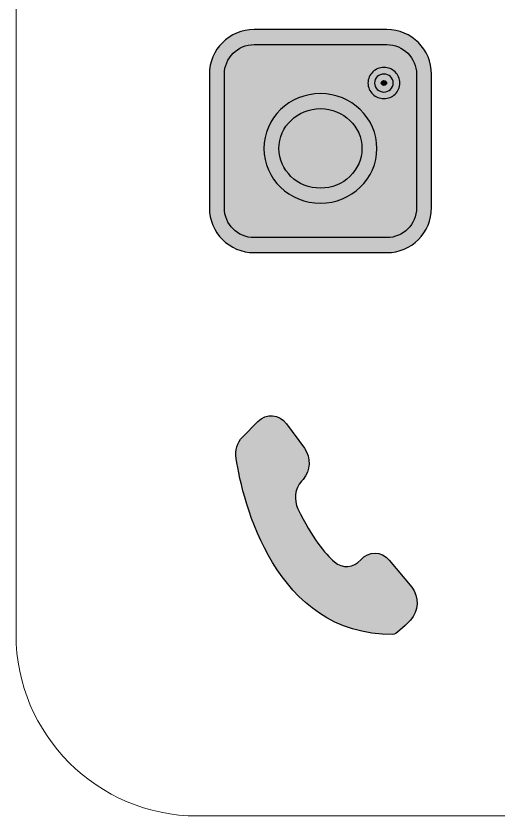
# Model space of a CAD drawing. Header units: millimetres. Extents: x -164.3 to -124.3, y -138.1 to -98.1.
# Drawn here: x -164.33 to -156.35, y -138.12 to -124.9 of the extents above; entities that cross this region are included whole.
import ezdxf

# ---------------------------------------------------------------- set-up
doc = ezdxf.new("R2010")
doc.units = ezdxf.units.MM
doc.header["$MEASUREMENT"] = 0
doc.layers.add('Layer 1', color=7, linetype='Continuous')

msp = doc.modelspace()

# ---------------------------------------------------------------- hatches: boundary and pattern name
at = {"layer": 'Layer 1', "true_color": 0x373435}
h = msp.add_hatch(color=250, dxfattribs=at)
edge = h.paths.add_edge_path()
edge.add_spline(control_points=[(-158.2034, -128.8091), (-158.2034, -128.8091), (-160.3979, -128.8091), (-160.3979, -128.8091), (-160.6018, -128.8091), (-160.7868, -128.726), (-160.9207, -128.5919), (-161.0544, -128.4582), (-161.1373, -128.2731), (-161.1373, -128.0693), (-161.1373, -128.0693), (-161.1373, -125.8596), (-161.1373, -125.8596), (-161.1373, -125.6557), (-161.0544, -125.4709), (-160.9207, -125.3372), (-160.7871, -125.2031), (-160.6021, -125.1202), (-160.3979, -125.1202), (-160.3979, -125.1202), (-158.2034, -125.1202), (-158.2034, -125.1202), (-157.9993, -125.1202), (-157.8142, -125.2031), (-157.6805, -125.3367), (-157.5468, -125.4704), (-157.4639, -125.6554), (-157.4639, -125.8596), (-157.4639, -125.8596), (-157.4639, -128.0693), (-157.4639, -128.0693), (-157.4639, -128.2732), (-157.5467, -128.458), (-157.6805, -128.5919), (-157.8143, -128.7262), (-157.9993, -128.8091), (-158.2034, -128.8091)], knot_values=[0, 0, 0, 0, 0.0833333, 0.0833333, 0.0833333, 0.1666667, 0.1666667, 0.1666667, 0.25, 0.25, 0.25, 0.3333333, 0.3333333, 0.3333333, 0.4166667, 0.4166667, 0.4166667, 0.5, 0.5, 0.5, 0.5833333, 0.5833333, 0.5833333, 0.6666667, 0.6666667, 0.6666667, 0.75, 0.75, 0.75, 0.8333333, 0.8333333, 0.8333333, 0.9166667, 0.9166667, 0.9166667, 1, 1, 1, 1], degree=3, periodic=1)
h = msp.add_hatch(color=250, dxfattribs=at)
edge = h.paths.add_edge_path()
edge.add_spline(control_points=[(-160.3979, -128.5603), (-160.3979, -128.5603), (-158.2034, -128.5603), (-158.2034, -128.5603), (-158.068, -128.5603), (-157.9452, -128.5053), (-157.8565, -128.4165), (-157.7676, -128.3279), (-157.7127, -128.2049), (-157.7127, -128.0693), (-157.7127, -128.0693), (-157.7127, -125.8596), (-157.7127, -125.8596), (-157.7127, -125.7242), (-157.7677, -125.6014), (-157.8565, -125.5126), (-157.9451, -125.424), (-158.068, -125.3689), (-158.2034, -125.3689), (-158.2034, -125.3689), (-160.3979, -125.3689), (-160.3979, -125.3689), (-160.5334, -125.3689), (-160.6562, -125.424), (-160.7448, -125.5126), (-160.8336, -125.6011), (-160.8885, -125.724), (-160.8885, -125.8596), (-160.8885, -125.8596), (-160.8885, -128.0693), (-160.8885, -128.0693), (-160.8885, -128.2051), (-160.8335, -128.3282), (-160.7448, -128.417), (-160.6565, -128.5055), (-160.5337, -128.5603), (-160.3979, -128.5603)], knot_values=[0, 0, 0, 0, 0.0833333, 0.0833333, 0.0833333, 0.1666667, 0.1666667, 0.1666667, 0.25, 0.25, 0.25, 0.3333333, 0.3333333, 0.3333333, 0.4166667, 0.4166667, 0.4166667, 0.5, 0.5, 0.5, 0.5833333, 0.5833333, 0.5833333, 0.6666667, 0.6666667, 0.6666667, 0.75, 0.75, 0.75, 0.8333333, 0.8333333, 0.8333333, 0.9166667, 0.9166667, 0.9166667, 1, 1, 1, 1], degree=3, periodic=1)
h = msp.add_hatch(color=250, dxfattribs=at)
edge = h.paths.add_edge_path()
edge.add_spline(control_points=[(-157.9875, -126.0043), (-157.9875, -126.0761), (-158.0177, -126.1412), (-158.0664, -126.1881), (-158.1142, -126.234), (-158.1797, -126.2624), (-158.2511, -126.2624), (-158.3225, -126.2624), (-158.3881, -126.2339), (-158.4357, -126.188), (-158.4845, -126.1412), (-158.5147, -126.0761), (-158.5147, -126.0043), (-158.5147, -125.9325), (-158.4845, -125.8677), (-158.4362, -125.8207), (-158.3883, -125.7744), (-158.3229, -125.7458), (-158.2511, -125.7458), (-158.1794, -125.7458), (-158.114, -125.7743), (-158.0664, -125.8202), (-158.0177, -125.8677), (-157.9875, -125.9325), (-157.9875, -126.0043)], knot_values=[0, 0, 0, 0, 0.125, 0.125, 0.125, 0.25, 0.25, 0.25, 0.375, 0.375, 0.375, 0.5, 0.5, 0.5, 0.625, 0.625, 0.625, 0.75, 0.75, 0.75, 0.875, 0.875, 0.875, 1, 1, 1, 1], degree=3, periodic=1)
h = msp.add_hatch(color=250, dxfattribs=at)
edge = h.paths.add_edge_path()
edge.add_spline(control_points=[(-158.0969, -126.0043), (-158.0969, -126.0866), (-158.1659, -126.153), (-158.2511, -126.153), (-158.3363, -126.153), (-158.4053, -126.0866), (-158.4053, -126.0043), (-158.4053, -125.922), (-158.3363, -125.8551), (-158.2511, -125.8551), (-158.1659, -125.8551), (-158.0969, -125.922), (-158.0969, -126.0043)], knot_values=[0, 0, 0, 0, 0.25, 0.25, 0.25, 0.5, 0.5, 0.5, 0.75, 0.75, 0.75, 1, 1, 1, 1], degree=3, periodic=1)
h = msp.add_hatch(color=250, dxfattribs=at)
edge = h.paths.add_edge_path()
edge.add_spline(control_points=[(-158.2179, -126.031), (-158.2107, -126.0242), (-158.2062, -126.0145), (-158.2062, -126.0043), (-158.2062, -125.9939), (-158.2106, -125.9844), (-158.2176, -125.9773), (-158.2258, -125.9695), (-158.2378, -125.9645), (-158.2511, -125.9645), (-158.2644, -125.9645), (-158.2764, -125.9695), (-158.2845, -125.9774), (-158.2916, -125.9844), (-158.296, -125.9939), (-158.296, -126.0043), (-158.296, -126.0145), (-158.2915, -126.0242), (-158.2845, -126.0308), (-158.2763, -126.0389), (-158.2645, -126.0437), (-158.2511, -126.0437), (-158.2377, -126.0437), (-158.2259, -126.0389), (-158.2179, -126.031)], knot_values=[0, 0, 0, 0, 0.125, 0.125, 0.125, 0.25, 0.25, 0.25, 0.375, 0.375, 0.375, 0.5, 0.5, 0.5, 0.625, 0.625, 0.625, 0.75, 0.75, 0.75, 0.875, 0.875, 0.875, 1, 1, 1, 1], degree=3, periodic=1)
h = msp.add_hatch(color=250, dxfattribs=at)
edge = h.paths.add_edge_path()
edge.add_spline(control_points=[(-158.3663, -127.0855), (-158.3663, -127.3362), (-158.4717, -127.5634), (-158.642, -127.7277), (-158.8109, -127.8909), (-159.044, -127.9918), (-159.3006, -127.9918), (-159.5573, -127.9918), (-159.7905, -127.8909), (-159.9593, -127.7278), (-160.1294, -127.5635), (-160.2349, -127.3363), (-160.2349, -127.0855), (-160.2349, -126.8347), (-160.1294, -126.6074), (-159.9592, -126.443), (-159.7903, -126.2798), (-159.5573, -126.1788), (-159.3006, -126.1788), (-159.044, -126.1788), (-158.8109, -126.2798), (-158.642, -126.443), (-158.4718, -126.6074), (-158.3663, -126.8347), (-158.3663, -127.0855)], knot_values=[0, 0, 0, 0, 0.125, 0.125, 0.125, 0.25, 0.25, 0.25, 0.375, 0.375, 0.375, 0.5, 0.5, 0.5, 0.625, 0.625, 0.625, 0.75, 0.75, 0.75, 0.875, 0.875, 0.875, 1, 1, 1, 1], degree=3, periodic=1)
h = msp.add_hatch(color=250, dxfattribs=at)
edge = h.paths.add_edge_path()
edge.add_spline(control_points=[(-158.8139, -127.549), (-158.6911, -127.4306), (-158.6151, -127.2665), (-158.6151, -127.0855), (-158.6151, -126.9045), (-158.6911, -126.7403), (-158.8139, -126.6217), (-158.938, -126.5018), (-159.1102, -126.4276), (-159.3006, -126.4276), (-159.491, -126.4276), (-159.6632, -126.5018), (-159.7873, -126.6217), (-159.9101, -126.7403), (-159.9861, -126.9045), (-159.9861, -127.0855), (-159.9861, -127.2665), (-159.9101, -127.4306), (-159.7874, -127.5491), (-159.6633, -127.6689), (-159.4911, -127.743), (-159.3006, -127.743), (-159.1102, -127.743), (-158.938, -127.6689), (-158.8139, -127.549)], knot_values=[0, 0, 0, 0, 0.125, 0.125, 0.125, 0.25, 0.25, 0.25, 0.375, 0.375, 0.375, 0.5, 0.5, 0.5, 0.625, 0.625, 0.625, 0.75, 0.75, 0.75, 0.875, 0.875, 0.875, 1, 1, 1, 1], degree=3, periodic=1)
h = msp.add_hatch(color=250, dxfattribs=at)
edge = h.paths.add_edge_path()
edge.add_spline(control_points=[(-159.616, -132.59), (-159.616, -132.59), (-159.587, -132.5573), (-159.587, -132.5573), (-159.4641, -132.4185), (-159.4552, -132.1943), (-159.5665, -132.0432), (-159.5665, -132.0432), (-159.8633, -131.6397), (-159.8633, -131.6397), (-159.9828, -131.4772), (-160.1952, -131.4594), (-160.3342, -131.5996), (-160.3342, -131.5996), (-160.5894, -131.8573), (-160.5894, -131.8573), (-160.6772, -131.9462), (-160.7169, -132.0809), (-160.6955, -132.2129), (-160.5799, -132.9228), (-160.0637, -135.1238), (-158.1024, -135.1238), (-158.0583, -135.1238), (-157.9319, -135.0066), (-157.8127, -134.8844), (-157.673, -134.7415), (-157.6633, -134.495), (-157.7924, -134.3392), (-157.7924, -134.3392), (-158.1628, -133.8934), (-158.1628, -133.8934), (-158.2907, -133.739), (-158.5031, -133.7365), (-158.6347, -133.8874), (-158.6347, -133.8874), (-158.6347, -133.8874), (-158.6347, -133.8874), (-158.7517, -134.0219), (-158.9364, -134.037), (-159.0681, -133.9222), (-159.2269, -133.7836), (-159.442, -133.5258), (-159.6723, -133.0467), (-159.7442, -132.8976), (-159.7217, -132.7097), (-159.616, -132.59)], knot_values=[0, 0, 0, 0, 0.0666667, 0.0666667, 0.0666667, 0.1333333, 0.1333333, 0.1333333, 0.2, 0.2, 0.2, 0.2666667, 0.2666667, 0.2666667, 0.3333333, 0.3333333, 0.3333333, 0.4, 0.4, 0.4, 0.4666667, 0.4666667, 0.4666667, 0.5333333, 0.5333333, 0.5333333, 0.6, 0.6, 0.6, 0.6666667, 0.6666667, 0.6666667, 0.7333333, 0.7333333, 0.7333333, 0.8, 0.8, 0.8, 0.8666667, 0.8666667, 0.8666667, 0.9333333, 0.9333333, 0.9333333, 1, 1, 1, 1], degree=3, periodic=1)

# ---------------------------------------------------------------- linework, layer by layer
at = {"layer": 'Layer 1', "color": 250, "lineweight": 18}
msp.add_open_spline([(-161.3334, -98.1237), (-161.3334, -98.1237), (-127.3335, -98.1237), (-127.3335, -98.1237), (-125.6834, -98.1237), (-124.3335, -99.4738), (-124.3335, -101.1237), (-124.3335, -101.1237), (-124.3335, -135.1237), (-124.3335, -135.1237), (-124.3335, -136.7738), (-125.6834, -138.1237), (-127.3335, -138.1237), (-127.3335, -138.1237), (-161.3334, -138.1237), (-161.3334, -138.1237), (-162.9835, -138.1237), (-164.3335, -136.7738), (-164.3335, -135.1237), (-164.3335, -135.1237), (-164.3335, -101.1237), (-164.3335, -101.1237), (-164.3335, -99.4738), (-162.9835, -98.1237), (-161.3334, -98.1237)], degree=3, knots=[0, 0, 0, 0, 0.125, 0.125, 0.125, 0.25, 0.25, 0.25, 0.375, 0.375, 0.375, 0.5, 0.5, 0.5, 0.625, 0.625, 0.625, 0.75, 0.75, 0.75, 0.875, 0.875, 0.875, 1, 1, 1, 1], dxfattribs=at)
at = {"layer": 'Layer 1', "color": 250}
for points, knots in [([(-158.2034, -128.8091), (-158.2034, -128.8091), (-160.3979, -128.8091), (-160.3979, -128.8091), (-160.6018, -128.8091), (-160.7868, -128.726), (-160.9207, -128.5919), (-161.0544, -128.4582), (-161.1373, -128.2731), (-161.1373, -128.0693), (-161.1373, -128.0693), (-161.1373, -125.8596), (-161.1373, -125.8596), (-161.1373, -125.6557), (-161.0544, -125.4709), (-160.9207, -125.3372), (-160.7871, -125.2031), (-160.6021, -125.1202), (-160.3979, -125.1202), (-160.3979, -125.1202), (-158.2034, -125.1202), (-158.2034, -125.1202), (-157.9993, -125.1202), (-157.8142, -125.2031), (-157.6805, -125.3367), (-157.5468, -125.4704), (-157.4639, -125.6554), (-157.4639, -125.8596), (-157.4639, -125.8596), (-157.4639, -128.0693), (-157.4639, -128.0693), (-157.4639, -128.2732), (-157.5467, -128.458), (-157.6805, -128.5919), (-157.8143, -128.7262), (-157.9993, -128.8091), (-158.2034, -128.8091)], [0, 0, 0, 0, 0.0833333, 0.0833333, 0.0833333, 0.1666667, 0.1666667, 0.1666667, 0.25, 0.25, 0.25, 0.3333333, 0.3333333, 0.3333333, 0.4166667, 0.4166667, 0.4166667, 0.5, 0.5, 0.5, 0.5833333, 0.5833333, 0.5833333, 0.6666667, 0.6666667, 0.6666667, 0.75, 0.75, 0.75, 0.8333333, 0.8333333, 0.8333333, 0.9166667, 0.9166667, 0.9166667, 1, 1, 1, 1]), ([(-160.3979, -128.5603), (-160.3979, -128.5603), (-158.2034, -128.5603), (-158.2034, -128.5603), (-158.068, -128.5603), (-157.9452, -128.5053), (-157.8565, -128.4165), (-157.7676, -128.3279), (-157.7127, -128.2049), (-157.7127, -128.0693), (-157.7127, -128.0693), (-157.7127, -125.8596), (-157.7127, -125.8596), (-157.7127, -125.7242), (-157.7677, -125.6014), (-157.8565, -125.5126), (-157.9451, -125.424), (-158.068, -125.3689), (-158.2034, -125.3689), (-158.2034, -125.3689), (-160.3979, -125.3689), (-160.3979, -125.3689), (-160.5334, -125.3689), (-160.6562, -125.424), (-160.7448, -125.5126), (-160.8336, -125.6011), (-160.8885, -125.724), (-160.8885, -125.8596), (-160.8885, -125.8596), (-160.8885, -128.0693), (-160.8885, -128.0693), (-160.8885, -128.2051), (-160.8335, -128.3282), (-160.7448, -128.417), (-160.6565, -128.5055), (-160.5337, -128.5603), (-160.3979, -128.5603)], [0, 0, 0, 0, 0.0833333, 0.0833333, 0.0833333, 0.1666667, 0.1666667, 0.1666667, 0.25, 0.25, 0.25, 0.3333333, 0.3333333, 0.3333333, 0.4166667, 0.4166667, 0.4166667, 0.5, 0.5, 0.5, 0.5833333, 0.5833333, 0.5833333, 0.6666667, 0.6666667, 0.6666667, 0.75, 0.75, 0.75, 0.8333333, 0.8333333, 0.8333333, 0.9166667, 0.9166667, 0.9166667, 1, 1, 1, 1]), ([(-157.9875, -126.0043), (-157.9875, -126.0761), (-158.0177, -126.1412), (-158.0664, -126.1881), (-158.1142, -126.234), (-158.1797, -126.2624), (-158.2511, -126.2624), (-158.3225, -126.2624), (-158.3881, -126.2339), (-158.4357, -126.188), (-158.4845, -126.1412), (-158.5147, -126.0761), (-158.5147, -126.0043), (-158.5147, -125.9325), (-158.4845, -125.8677), (-158.4362, -125.8207), (-158.3883, -125.7744), (-158.3229, -125.7458), (-158.2511, -125.7458), (-158.1794, -125.7458), (-158.114, -125.7743), (-158.0664, -125.8202), (-158.0177, -125.8677), (-157.9875, -125.9325), (-157.9875, -126.0043)], [0, 0, 0, 0, 0.125, 0.125, 0.125, 0.25, 0.25, 0.25, 0.375, 0.375, 0.375, 0.5, 0.5, 0.5, 0.625, 0.625, 0.625, 0.75, 0.75, 0.75, 0.875, 0.875, 0.875, 1, 1, 1, 1]), ([(-158.0969, -126.0043), (-158.0969, -126.0866), (-158.1659, -126.153), (-158.2511, -126.153), (-158.3363, -126.153), (-158.4053, -126.0866), (-158.4053, -126.0043), (-158.4053, -125.922), (-158.3363, -125.8551), (-158.2511, -125.8551), (-158.1659, -125.8551), (-158.0969, -125.922), (-158.0969, -126.0043)], [0, 0, 0, 0, 0.25, 0.25, 0.25, 0.5, 0.5, 0.5, 0.75, 0.75, 0.75, 1, 1, 1, 1]), ([(-158.2179, -126.031), (-158.2107, -126.0242), (-158.2062, -126.0145), (-158.2062, -126.0043), (-158.2062, -125.9939), (-158.2106, -125.9844), (-158.2176, -125.9773), (-158.2258, -125.9695), (-158.2378, -125.9645), (-158.2511, -125.9645), (-158.2644, -125.9645), (-158.2764, -125.9695), (-158.2845, -125.9774), (-158.2916, -125.9844), (-158.296, -125.9939), (-158.296, -126.0043), (-158.296, -126.0145), (-158.2915, -126.0242), (-158.2845, -126.0308), (-158.2763, -126.0389), (-158.2645, -126.0437), (-158.2511, -126.0437), (-158.2377, -126.0437), (-158.2259, -126.0389), (-158.2179, -126.031)], [0, 0, 0, 0, 0.125, 0.125, 0.125, 0.25, 0.25, 0.25, 0.375, 0.375, 0.375, 0.5, 0.5, 0.5, 0.625, 0.625, 0.625, 0.75, 0.75, 0.75, 0.875, 0.875, 0.875, 1, 1, 1, 1]), ([(-158.3663, -127.0855), (-158.3663, -127.3362), (-158.4717, -127.5634), (-158.642, -127.7277), (-158.8109, -127.8909), (-159.044, -127.9918), (-159.3006, -127.9918), (-159.5573, -127.9918), (-159.7905, -127.8909), (-159.9593, -127.7278), (-160.1294, -127.5635), (-160.2349, -127.3363), (-160.2349, -127.0855), (-160.2349, -126.8347), (-160.1294, -126.6074), (-159.9592, -126.443), (-159.7903, -126.2798), (-159.5573, -126.1788), (-159.3006, -126.1788), (-159.044, -126.1788), (-158.8109, -126.2798), (-158.642, -126.443), (-158.4718, -126.6074), (-158.3663, -126.8347), (-158.3663, -127.0855)], [0, 0, 0, 0, 0.125, 0.125, 0.125, 0.25, 0.25, 0.25, 0.375, 0.375, 0.375, 0.5, 0.5, 0.5, 0.625, 0.625, 0.625, 0.75, 0.75, 0.75, 0.875, 0.875, 0.875, 1, 1, 1, 1]), ([(-158.8139, -127.549), (-158.6911, -127.4306), (-158.6151, -127.2665), (-158.6151, -127.0855), (-158.6151, -126.9045), (-158.6911, -126.7403), (-158.8139, -126.6217), (-158.938, -126.5018), (-159.1102, -126.4276), (-159.3006, -126.4276), (-159.491, -126.4276), (-159.6632, -126.5018), (-159.7873, -126.6217), (-159.9101, -126.7403), (-159.9861, -126.9045), (-159.9861, -127.0855), (-159.9861, -127.2665), (-159.9101, -127.4306), (-159.7874, -127.5491), (-159.6633, -127.6689), (-159.4911, -127.743), (-159.3006, -127.743), (-159.1102, -127.743), (-158.938, -127.6689), (-158.8139, -127.549)], [0, 0, 0, 0, 0.125, 0.125, 0.125, 0.25, 0.25, 0.25, 0.375, 0.375, 0.375, 0.5, 0.5, 0.5, 0.625, 0.625, 0.625, 0.75, 0.75, 0.75, 0.875, 0.875, 0.875, 1, 1, 1, 1]), ([(-159.616, -132.59), (-159.616, -132.59), (-159.587, -132.5573), (-159.587, -132.5573), (-159.4641, -132.4185), (-159.4552, -132.1943), (-159.5665, -132.0432), (-159.5665, -132.0432), (-159.8633, -131.6397), (-159.8633, -131.6397), (-159.9828, -131.4772), (-160.1952, -131.4594), (-160.3342, -131.5996), (-160.3342, -131.5996), (-160.5894, -131.8573), (-160.5894, -131.8573), (-160.6772, -131.9462), (-160.7169, -132.0809), (-160.6955, -132.2129), (-160.5799, -132.9228), (-160.0637, -135.1238), (-158.1024, -135.1238), (-158.0583, -135.1238), (-157.9319, -135.0066), (-157.8127, -134.8844), (-157.673, -134.7415), (-157.6633, -134.495), (-157.7924, -134.3392), (-157.7924, -134.3392), (-158.1628, -133.8934), (-158.1628, -133.8934), (-158.2907, -133.739), (-158.5031, -133.7365), (-158.6347, -133.8874), (-158.6347, -133.8874), (-158.6347, -133.8874), (-158.6347, -133.8874), (-158.7517, -134.0219), (-158.9364, -134.037), (-159.0681, -133.9222), (-159.2269, -133.7836), (-159.442, -133.5258), (-159.6723, -133.0467), (-159.7442, -132.8976), (-159.7217, -132.7097), (-159.616, -132.59)], [0, 0, 0, 0, 0.0666667, 0.0666667, 0.0666667, 0.1333333, 0.1333333, 0.1333333, 0.2, 0.2, 0.2, 0.2666667, 0.2666667, 0.2666667, 0.3333333, 0.3333333, 0.3333333, 0.4, 0.4, 0.4, 0.4666667, 0.4666667, 0.4666667, 0.5333333, 0.5333333, 0.5333333, 0.6, 0.6, 0.6, 0.6666667, 0.6666667, 0.6666667, 0.7333333, 0.7333333, 0.7333333, 0.8, 0.8, 0.8, 0.8666667, 0.8666667, 0.8666667, 0.9333333, 0.9333333, 0.9333333, 1, 1, 1, 1])]:
    msp.add_open_spline(points, degree=3, knots=knots, dxfattribs=at)

doc.saveas('drawing.dxf')
